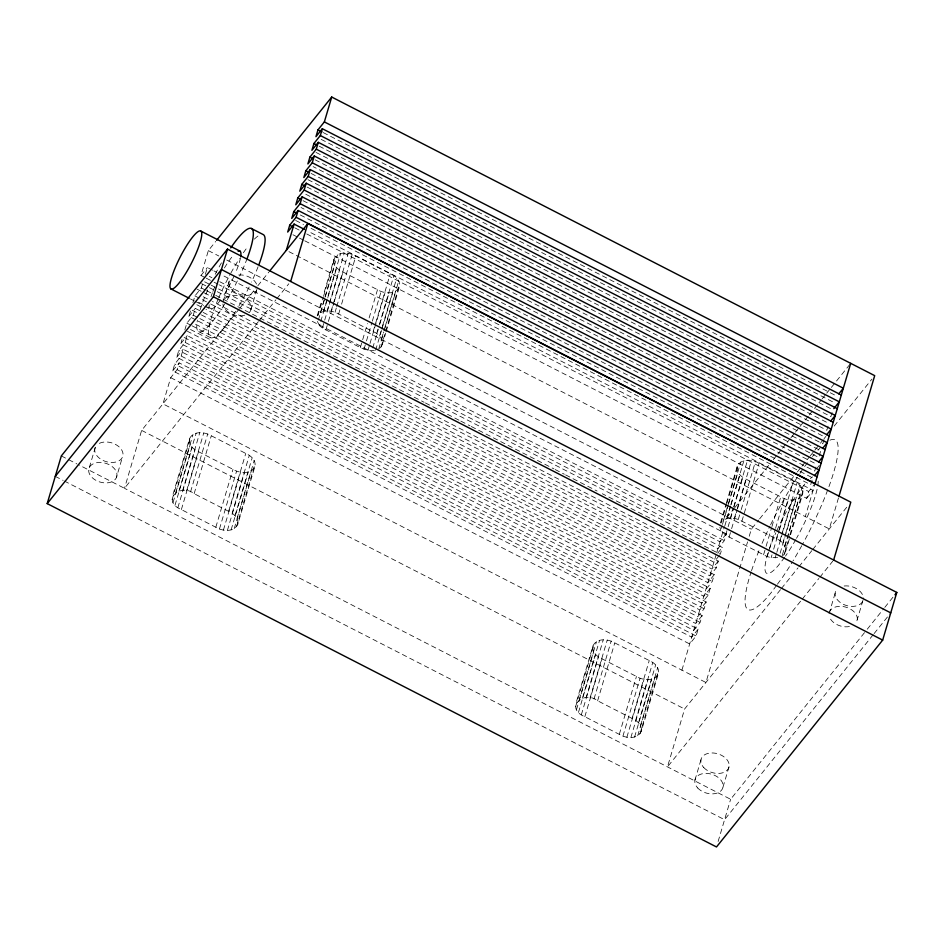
<?xml version="1.0" encoding="UTF-8"?>
<svg xmlns="http://www.w3.org/2000/svg" width="944" height="944" viewBox="0 0 944 944"><rect width="100%" height="100%" fill="white"/><g stroke="black" fill="none" stroke-linecap="round" stroke-linejoin="round"><path stroke-width="0.71" stroke-dasharray="4.72 3.54" d="M237.829 524.132C239.021 518.138 233.616 513.418 228.613 511.329L194.145 493.677C180.127 482.526 160.563 501.016 181.366 509.583L215.822 527.248C222.371 531.354 234.206 532.534 237.829 524.132L254.974 466.23C256.166 460.235 250.774 455.527 245.759 453.427L211.291 435.774C204.765 431.738 193.048 430.606 189.437 438.936L172.292 496.839M379.512 348.301C386.521 343.061 379.641 333.574 373.128 331.686L338.66 314.022C332.536 310.434 323.473 309.172 318.093 314.718M386.108 331.769L399.489 286.587C400.681 280.592 395.288 275.884 390.273 273.784L355.817 256.131C349.28 252.083 337.563 250.951 333.964 259.293L323.497 294.599M641.306 731.246C642.498 725.263 637.094 720.543 632.079 718.455L597.623 700.79C583.604 689.651 564.04 708.142 584.832 716.708L619.299 734.361C625.848 738.479 637.672 739.659 641.306 731.246L658.452 673.355C659.644 667.361 654.239 662.641 649.236 660.552L614.768 642.888C608.243 638.852 596.525 637.719 592.915 646.062L575.769 703.964M781.986 556.146C789.986 551.237 783.402 540.782 776.369 538.871L741.901 521.206C735.777 517.619 726.715 516.356 721.334 521.902M790.6 534.717L802.73 493.771C803.922 487.777 798.53 483.068 793.515 480.968L759.047 463.315C752.521 459.28 740.804 458.147 737.193 466.478L726.325 503.199M189.437 438.936C188.245 444.872 193.555 449.58 198.511 451.68L232.979 469.345C239.516 473.451 251.352 474.631 254.974 466.23M333.964 259.293C332.76 265.229 338.07 269.925 343.026 272.037L377.494 289.702C384.043 293.808 395.866 294.988 399.489 286.587M592.915 646.062C591.711 651.997 597.033 656.694 601.989 658.806L636.457 676.459C642.994 680.577 654.829 681.757 658.452 673.355M737.193 466.478C735.99 472.413 741.311 477.121 746.267 479.222L780.735 496.886C787.272 500.993 799.108 502.173 802.73 493.771M89.326 467.563L95.379 447.126M116.324 477.77A14.479 9.794 16.5 0 0 99.781 462.407A14.479 9.794 16.5 0 0 92.382 477.817A14.479 9.794 16.5 0 0 116.324 477.77L122.378 457.333M239.422 308.676L141.635 430.393L124.49 488.296L730.621 799.273L866.332 630.356M170.711 377.659L689.686 643.961L696.106 635.985L698.123 629.176L179.136 362.862L177.118 369.67L170.711 377.659L162.946 403.879L705.923 682.488L747.565 541.88M698.123 629.176L691.704 637.153L172.728 370.839L174.746 364.03L181.154 356.053L183.171 349.245L702.135 615.582L700.118 622.391L693.722 630.344L174.746 364.03M702.135 615.582L695.74 623.524L176.764 357.221L178.782 350.413L185.189 342.436L187.207 335.627L706.171 601.953L704.153 608.762L697.758 616.715L178.782 350.413M706.171 601.953L699.775 609.907L180.8 343.592L182.003 339.51M184.835 329.975L186.853 323.155L193.26 315.202L195.278 308.381L201.839 311.744M195.42 319.709L188.871 316.346L190.487 310.895M192.906 302.729L194.924 295.909L201.32 287.967L202.535 283.873M204.907 277.501L200.978 275.483L208.341 250.62L215.704 241.452M205.355 274.338L207.373 267.53L212.624 270.22M229.25 280.982L223.197 301.407A14.479 9.794 16.5 0 1 243.446 297.655A14.479 9.794 16.5 0 1 247.599 313.915M172.103 499.636L190.723 436.458M175.855 492.402L193.013 434.5M173.035 502.527L190.181 444.624M178.959 491.092L196.116 433.202M174.994 505.288L192.151 447.385M182.64 490.561L199.786 432.659M177.85 507.695L194.995 449.804M186.605 490.845L203.751 432.942M181.366 509.583L198.511 451.68M190.535 491.907L207.692 434.004M194.145 493.677L211.291 435.774M250.903 309.797L256.556 290.728M215.822 527.248L232.979 469.345M219.445 529.041L236.59 471.139M228.613 511.329L245.759 453.427M223.409 530.139L240.555 472.236M232.165 513.206L249.322 455.303M227.398 530.422L244.543 472.531M235.056 515.625L252.213 457.722M231.103 529.903L248.26 472M237.062 518.409L254.207 460.507M234.23 528.605L251.387 470.702M236.531 526.622L255.151 463.41M317.231 315.78L321.833 300.251M317.88 315.744L323.308 297.395M323.532 296.357L335.25 256.815M320.382 312.747L324.559 298.634M324.972 297.218L337.527 254.856M318.388 320.051L334.695 264.981M323.473 311.449L340.631 253.547M374.39 350.436L367.924 350.484L360.348 347.593L322.364 328.052L319.509 325.645L320.346 322.813M320.771 321.408L336.666 267.742M327.155 310.918L329.244 303.862M329.668 302.446L344.3 253.016M322.364 328.052L339.51 270.161M331.12 311.201L332.795 305.549M333.208 304.133L348.265 253.299M325.881 329.94L327.969 322.872M328.394 321.467L333.822 303.107M334.247 301.691L343.026 272.037M335.061 312.263L336.312 308.027M336.725 306.611L352.206 254.361M338.66 314.022L339.911 309.785M341.586 304.145L355.817 256.131M360.348 347.593L367.452 323.591M369.128 317.939L377.494 289.702M363.959 349.398L366.048 342.342M366.473 340.926L371.912 322.565M372.325 321.149L381.105 291.495M373.128 331.686L375.216 324.63M375.641 323.214L390.273 273.784M367.924 350.484L369.588 344.843M370.013 343.427L385.069 292.593M376.68 333.562L378.768 326.506M379.193 325.09L393.837 275.66M372.75 347.958L378.19 329.598M379.866 323.945L389.07 292.888M379.571 335.981L382.084 327.509M382.497 326.093L396.728 278.079M375.618 350.259L381.482 330.483M381.895 329.078L392.775 292.357M381.577 338.754L384.503 328.878M384.916 327.462L398.722 280.864M378.745 348.95L383.771 332.005M384.184 330.601L395.902 291.059M381.057 346.979L399.678 283.766M382.344 344.489L385.695 333.185M575.58 706.749L594.201 643.584M579.333 699.516L596.49 641.613M576.501 709.64L593.658 651.749M582.436 698.218L599.582 640.315M578.471 712.401L595.617 654.511M586.106 697.687L603.263 639.784M581.327 714.82L598.472 656.918M590.071 697.958L607.228 640.067M584.832 716.708L601.989 658.806M594.012 699.032L611.169 641.129M597.623 700.79L614.768 642.888M619.299 734.361L636.457 676.459M622.922 736.167L640.067 678.264M632.079 718.455L649.236 660.552M626.875 737.252L644.032 679.35M635.642 720.331L652.788 662.428M630.875 737.547L648.021 679.645M638.533 722.75L655.679 664.847M634.58 737.028L651.726 679.125M640.528 725.523L657.685 667.62M637.707 735.718L654.865 677.827M640.008 733.748L658.629 670.535M720.461 522.964L725.901 504.603M721.11 522.941L726.55 504.58M726.774 503.541L738.479 464M723.611 519.932L740.769 462.041M777.62 557.621L771.165 557.668L767.201 556.582L725.606 535.236L720.791 530.068L722.042 525.832M722.455 524.416L728.32 504.639M728.733 503.235L737.937 472.165M726.715 518.634L730.479 505.925M730.904 504.521L743.872 460.743M681.91 670.193L715.918 555.414M716.72 552.688L724.449 526.587M724.839 525.761L730.703 505.996M731.116 504.58L739.907 474.926M730.396 518.103L733.323 508.214M733.736 506.81L747.542 460.2M725.606 535.236L727.694 528.18M728.119 526.764L733.547 508.403M733.972 506.999L742.751 477.345M211.208 285.182L722.313 547.461L720.296 554.27L602.355 493.747M217.309 291.708L717.936 548.594L724.331 540.652L726.349 533.832L221.793 274.928M184.127 337.456L701.793 603.086L708.201 595.133L710.218 588.313L195.172 324.016M192.092 325.845L705.829 589.469L712.236 581.504L714.254 574.695L203.149 312.417M201.367 314.918L709.864 575.84L716.272 567.887L718.29 561.078L212.412 301.49M734.361 518.386L736.863 509.913M737.288 508.497L751.507 460.483M729.122 537.124L731.211 530.056M731.624 528.652L737.063 510.291M737.488 508.875L746.267 479.222M738.291 519.448L740.804 510.975M741.229 509.559L755.448 461.545M780.499 589.658L684.612 709.003L667.467 766.906L801.326 600.29M741.901 521.206L759.047 463.315M749.229 536.251L751.318 529.218L758.681 520.05M694.937 780.133L700.991 759.696M763.578 554.777L765.678 547.721M766.091 546.305L771.531 527.956M771.944 526.54L780.735 496.886M767.201 556.582L769.289 549.526M769.714 548.11L775.142 529.749M775.567 528.333L784.346 498.68M776.369 538.871L793.515 480.968M771.165 557.668L771.991 554.848M773.667 549.196L779.107 530.847M779.532 529.431L788.311 499.777M779.921 540.747L797.078 482.844M775.154 557.963L776.405 553.727M776.829 552.323L792.299 500.072M782.812 543.166L785.325 534.693M785.738 533.277L799.969 485.263M780.122 553.208L796.016 499.541M784.818 545.939L801.963 488.048M782.411 554.73L799.143 498.243M784.287 554.163L789.727 535.803M789.939 534.729L802.907 490.951M785.585 551.674L790.187 536.133M304.735 240.791L806.66 498.349L808.678 491.529L814.165 484.72M815.946 467.009L814.731 471.103L301.006 207.491M824.018 439.762L822.802 443.845L307.768 179.561M828.053 426.145L826.838 430.228L313.113 166.616M832.089 412.516L830.873 416.599L315.839 152.314M722.998 787.131L729.051 766.693M838.461 497.984L829.292 528.923L805.291 516.616L815.085 483.588M718.113 841.505L730.621 799.273M829.068 613.706L835.853 590.814M862.958 600.372L856.574 621.895A14.479 9.794 16.5 0 0 847.795 607.806A14.479 9.794 16.5 0 0 829.8 611.252M776.593 585.339L771.637 592.077A95.309 18.75 -62.9 0 1 751.094 572.029M777.419 584.218L783.19 576.347A95.521 18.786 -62.9 0 0 792.323 562.046M804.807 484.107L798.376 492.449A54.528 10.726 -62.9 0 0 776.416 531.531M784.759 557.172L778.328 565.515A54.528 10.726 -62.9 0 1 775.838 532.805M200.978 275.483L207.373 267.53M188.871 316.346L195.278 308.381M180.8 343.592L187.207 335.627M176.764 357.221L183.171 349.245M172.728 370.839L179.136 362.862M240.342 307.532L256.898 286.929M257.818 285.784L268.851 272.061M258.349 321.68L124.49 488.296L78.081 464.519M259.27 320.535L275.896 299.85M276.816 298.705L288.817 283.766M226.69 260.025L727.317 516.923L733.759 508.899M734.68 507.754L769.667 464.2M773.348 459.622L777.03 455.032M777.962 453.887L781.644 449.309M782.564 448.164L786.246 443.574M787.166 442.429L789.927 438.995M790.848 437.851L794.529 433.261M795.45 432.116L799.131 427.538M800.052 426.381L808.347 416.068M809.268 414.923L821.233 400.032M822.153 398.887L825.835 394.297M826.755 393.152L830.437 388.562M831.357 387.418L850.697 363.357M726.349 533.832L719.953 541.785L219.327 284.887M717.747 553.137L722.313 547.461M719.387 555.402L713.9 562.223L210.654 303.98M718.29 561.078L711.882 569.031L206.004 309.455M714.254 574.695L707.847 582.66L196.73 320.382M759.601 518.905L796.429 473.062M797.35 471.917L801.043 467.339M801.963 466.194L809.327 457.026M810.247 455.881L813.929 451.291M814.849 450.146L819.451 444.412M820.371 443.267L823.133 439.833M824.053 438.689L825.894 436.399M834.189 426.074L871.937 379.087M710.218 588.313L703.811 596.278L187.455 331.32M816.56 468.826L819.309 465.416M806.66 498.349L813.067 490.396L308.511 231.481M781.42 588.513L797.987 567.887M798.919 566.742L811.805 550.694M812.725 549.55L847.205 506.633M802.247 599.145L818.873 578.46M819.793 577.303L832.714 561.22M867.253 629.211L883.879 608.526M884.799 607.37L893.107 597.033M873.2 634.698L724.567 819.699L64.452 481.086M874.132 633.554L890.747 612.868M812.43 456.507L814.294 454.43M818.035 450.264L819.899 448.188M727.317 516.923L751.318 529.218M190.476 298.953L194.393 300.959M195.703 301.62L203.526 305.632M204.836 306.304L210.052 308.983M198.759 331.663L210.547 337.704M61.325 455.928L76.794 463.858M323.202 132.561L836.927 396.173M321.184 139.37L834.909 402.982M319.166 146.178L832.891 409.79M315.131 159.807L828.856 423.419M311.095 173.425L824.82 437.037M307.06 187.054L820.784 450.666L818.767 457.474L303.732 193.19M303.024 200.671L816.749 464.283M300.31 214.972L812.713 477.912L810.695 484.72L308.771 227.162M295.661 220.436L303.531 224.471M294.953 227.917L300.204 230.607M306.753 233.97L808.678 491.529M292.935 234.737L298.186 237.428M299.496 238.1L303.425 240.118M288.947 251.659L805.291 516.616M208.341 250.62L218.819 255.989M213.934 270.893L216.554 272.238M209.297 276.356L211.916 277.701M219.775 281.737L724.331 540.652M206.217 278.173L212.766 281.536M214.076 282.209L218.017 284.215M204.647 281.819L209.898 284.51M201.579 283.637L208.128 287M209.438 287.672L215.999 291.035M201.32 287.967L205.261 289.985M206.571 290.658L214.43 294.693M215.739 295.366L424.116 402.286M425.425 402.958L459.504 420.446M460.814 421.118L469.982 425.827M471.292 426.499L553.857 468.861M555.166 469.534L564.347 474.242M565.657 474.915L597.104 491.057M196.942 289.1L211.362 296.499M203.231 296.782L211.102 300.817M194.924 295.909L209.344 303.307M198.594 302.245L206.465 306.281M207.774 306.953L716.272 567.887M196.836 304.747L204.695 308.782M192.198 310.21L200.057 314.246M193.26 315.202L198.511 317.892M199.821 318.565L712.236 581.504M186.853 323.155L190.782 325.173M190.523 329.491L708.201 595.133M185.189 342.436L704.153 608.762M181.154 356.053L700.118 622.391M177.118 369.67L696.106 635.985M141.635 430.393L684.612 709.003M55.271 476.366L63.142 480.402M319.509 325.645L316.618 319.981M719.859 527.177L720.791 530.068M256.957 289.36A14.479 9.794 16.5 0 1 238.419 293.903A14.479 9.794 16.5 0 1 230.466 278.692M238.69 274.964A14.479 9.794 16.5 0 1 256.556 284.12M244.791 315.19A14.479 9.794 16.5 0 1 222.914 303.98M258.078 266.763A57.903 11.387 -62.9 0 1 251.493 282.079M249.122 287.023A57.903 11.387 -62.9 0 1 238.655 306.411M235.681 311.296A57.903 11.387 -62.9 0 1 210.146 337.48A57.903 11.387 -62.9 0 1 218.217 298.988M218.784 297.667A57.903 11.387 -62.9 0 1 230.23 274.22M230.891 273.017A57.903 11.387 -62.9 0 1 239.469 258.585M243.351 252.768A57.903 11.387 -62.9 0 1 248.036 246.384M254.373 239.127A57.903 11.387 -62.9 0 1 259.517 235.091M751.53 570.695A95.309 18.75 -62.9 0 1 759.755 548.806M762.056 543.378A95.309 18.75 -62.9 0 1 769.997 526.068M770.634 524.758A95.309 18.75 -62.9 0 1 799.179 474.502M799.922 473.392A95.309 18.75 -62.9 0 1 807.486 462.713M829.953 440.187A95.521 18.786 -62.9 0 1 802.459 544.417M801.751 545.703A95.521 18.786 -62.9 0 1 793.09 560.783M818.2 481.192A54.528 10.726 -62.9 0 1 796.512 538.304M795.827 539.531A54.528 10.726 -62.9 0 1 785.502 556.11M810.341 478.537A54.528 10.726 -62.9 0 1 812.642 476.921M862.627 601.47A14.479 9.794 16.5 0 1 842.933 604.136A14.479 9.794 16.5 0 1 837.505 588.726M844.16 586A14.479 9.794 16.5 0 1 863.359 599.015M99.332 443.361A14.479 9.794 16.5 0 1 122.39 451.303A14.479 9.794 16.5 0 1 107.026 461.876A14.479 9.794 16.5 0 1 96.949 444.99M247.234 258.255A57.903 11.387 -62.9 0 1 239.705 276.037M237.333 280.982A57.903 11.387 -62.9 0 1 225.38 302.835M224.637 304.051A57.903 11.387 -62.9 0 1 197.438 320.122M200.14 309.726A57.903 11.387 -62.9 0 1 208.152 288.982M215.22 274.256A57.903 11.387 -62.9 0 1 221.757 262.279M240.472 258.019A32.568 6.407 -62.9 0 1 235.198 273.571M234.088 276.061A32.568 6.407 -62.9 0 1 222.182 297.643M220.566 299.968A32.568 6.407 -62.9 0 1 209.202 304.747M211.031 296.746A32.568 6.407 -62.9 0 1 212.388 292.793M212.907 291.413A32.568 6.407 -62.9 0 1 214.89 286.563M224.436 267.954A32.568 6.407 -62.9 0 1 233.675 254.939M849.399 626.545A14.479 9.794 16.5 0 1 829.292 616.349M703.764 767.543A14.479 9.794 16.5 0 0 728.084 769.077A14.479 9.794 16.5 0 0 713.204 752.982A14.479 9.794 16.5 0 0 703.764 767.543M697.71 787.98A14.479 9.794 16.5 0 0 722.03 789.503A14.479 9.794 16.5 0 0 707.15 773.419A14.479 9.794 16.5 0 0 697.71 787.98"/><path stroke-width="1.42" d="M47.2 503.612L61.325 455.928L227.504 249.098L896.8 592.431L882.675 640.115L716.496 846.957L47.2 503.612L213.379 296.782L227.504 249.098M817.103 476.767L298.127 210.465L296.109 217.273L289.714 225.227L287.696 232.047L294.091 224.094L304.57 229.463M821.138 463.15L302.163 196.836L300.145 203.656L293.749 211.609L291.731 218.418L298.127 210.465M825.174 449.521L306.198 183.219L304.18 190.027L297.785 197.98L295.767 204.801L302.163 196.836M829.21 435.904L310.234 169.59L308.216 176.41L301.82 184.363L299.803 191.172L306.198 183.219M833.245 422.275L314.269 155.972L312.252 162.781L305.856 170.734L303.838 177.555L310.234 169.59M837.281 408.658L318.305 142.343L316.287 149.164L309.892 157.117L307.874 163.926L314.269 155.972M841.316 395.029L322.341 128.726L320.323 135.535L313.927 143.488L311.909 150.297L318.305 142.343M838.874 496.579L874.699 375.653L331.722 97.043L324.358 121.906L317.963 129.871L315.945 136.679L322.341 128.726M286.327 250.313L294.091 224.094M290.658 281.465L307.815 223.563L850.792 502.173L833.635 560.075M850.697 363.357L815.085 483.588L296.109 217.273M216.624 240.295L331.722 97.043M55.271 476.366L221.451 269.536L890.747 612.868M269.772 270.916L307.815 223.563M838.756 393.896L843.334 388.22L324.358 121.906M833.812 408.658L839.299 401.837L320.323 135.535M830.685 421.142L835.263 415.466L316.287 149.164M826.649 434.771L831.227 429.095L312.252 162.781M822.613 448.388L827.192 442.712L308.216 176.41M818.578 462.017L823.156 456.341L304.18 190.027M814.542 475.634L819.121 469.959L300.145 203.656M894.959 594.732L896.8 592.431M251.328 228.472L263.116 234.513A57.903 11.387 -62.9 0 1 259.022 264.285M200.86 231.091A32.568 6.407 -62.9 0 1 183.03 277.571A32.568 6.407 -62.9 0 1 173.755 271.341A32.568 6.407 -62.9 0 1 200.86 231.091L240.024 251.151M170.899 288.911L189.178 298.28M317.963 129.871L321.892 131.889M313.927 143.488L316.547 144.833M309.892 157.117L312.511 158.462M305.856 170.734L308.476 172.079M301.82 184.363L304.44 185.708M297.785 197.98L300.404 199.326M293.749 211.609L296.369 212.955M289.714 225.227L293.643 227.244M213.379 296.782L882.675 640.115M230.749 247.894A57.903 11.387 -62.9 0 1 247.234 258.255M238.124 251.21A32.568 6.407 -62.9 0 1 240.696 256.827"/></g></svg>
